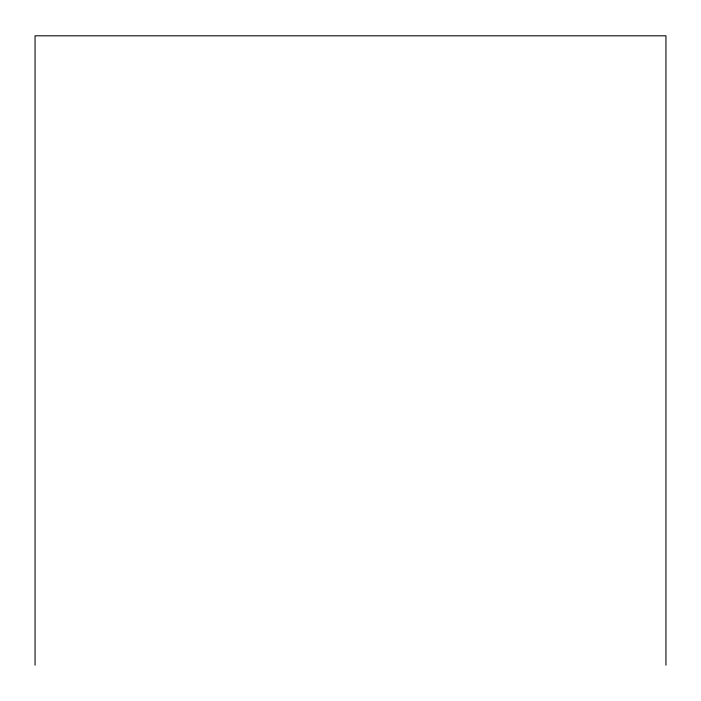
<?xml version="1.0" encoding="UTF-8"?>
<svg xmlns="http://www.w3.org/2000/svg" width="701" height="701" viewBox="0 0 701 701"><rect width="100%" height="100%" fill="white"/><g stroke="black" fill="none" stroke-linecap="round" stroke-linejoin="round"><path stroke-width="1.05" d="M665.95 665.188L665.95 35.812L35.05 35.812L35.05 665.188"/></g></svg>
